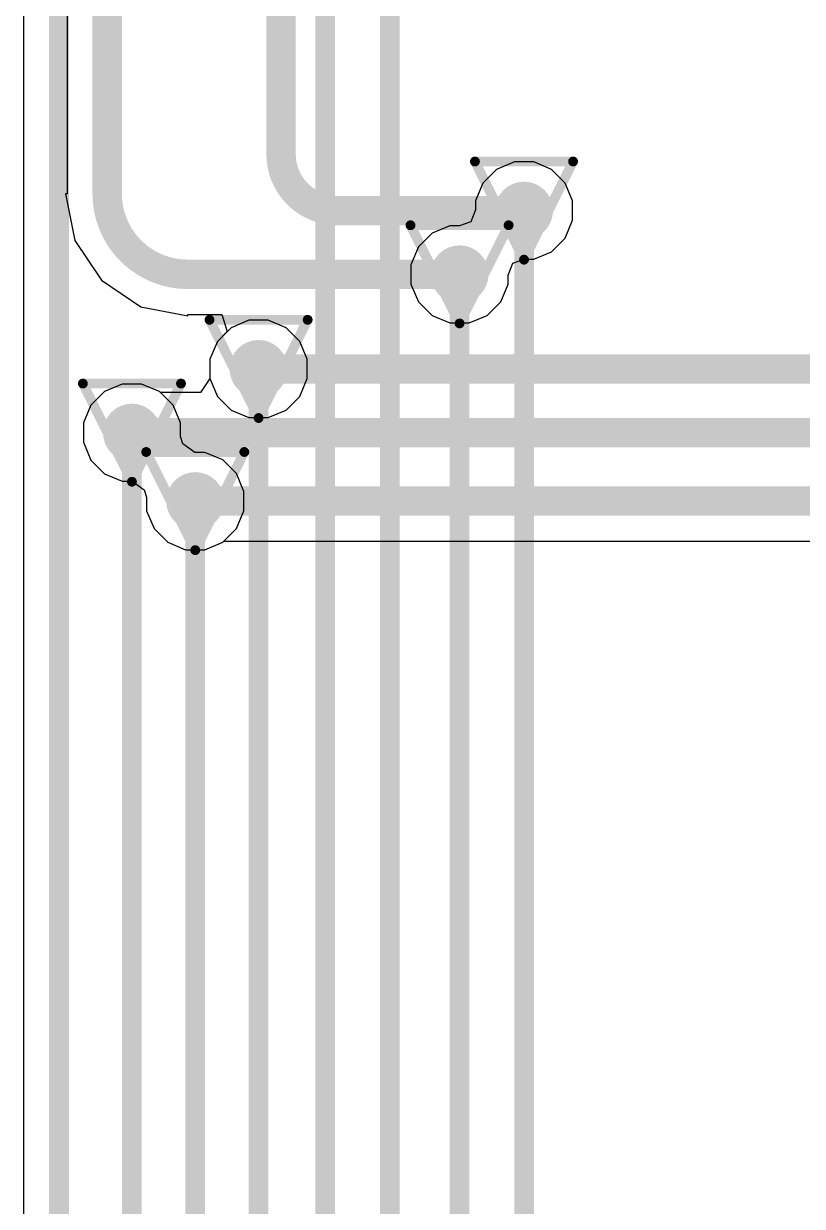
# Model space of a CAD drawing. Header units: inches. Extents: x -6 to 283, y -12 to 154.
# Drawn here: x 20.26 to 24.29, y 10.67 to 16.79 of the extents above; entities that cross this region are included whole.
import ezdxf

# ---------------------------------------------------------------- set-up
doc = ezdxf.new("R2010")
doc.units = ezdxf.units.IN
for name, color, linetype in [('Drill Drawing', 1, 'Continuous'), ('GND-1', 16, 'Continuous'), ('Signal L1', 76, 'Continuous'), ('Top Layer', 1, 'Continuous'), ('Via Holes', 16, 'Continuous')]:
    doc.layers.add(name, color=color, linetype=linetype)

msp = doc.modelspace()

# ---------------------------------------------------------------- hatches: boundary and pattern name
at = {"layer": 'GND-1'}
h = msp.add_hatch(color=16, dxfattribs=at)
edge = h.paths.add_edge_path()
edge.add_arc((22.8532, 15.8213), 0.15, 0, 360)
h = msp.add_hatch(color=16, dxfattribs=at)
edge = h.paths.add_edge_path()
edge.add_arc((22.5196, 15.4916), 0.15, 0, 360)
h = msp.add_hatch(color=16, dxfattribs=at)
edge = h.paths.add_edge_path()
edge.add_arc((21.4791, 15.0022), 0.15, 0, 360)
h = msp.add_hatch(color=16, dxfattribs=at)
edge = h.paths.add_edge_path()
edge.add_arc((20.8235, 14.6725), 0.15, 0, 360)
h = msp.add_hatch(color=16, dxfattribs=at)
edge = h.paths.add_edge_path()
edge.add_arc((21.1513, 14.3184), 0.15, 0, 360)
at = {"layer": 'Signal L1'}
h = msp.add_hatch(color=76, dxfattribs=at)
edge = h.paths.add_edge_path()
edge.add_arc((22.8532, 15.8213), 0.15, 0, 360)
h = msp.add_hatch(color=76, dxfattribs=at)
edge = h.paths.add_edge_path()
edge.add_arc((22.5196, 15.4916), 0.15, 0, 360)
h = msp.add_hatch(color=76, dxfattribs=at)
edge = h.paths.add_edge_path()
edge.add_arc((21.4791, 15.0022), 0.15, 0, 360)
h = msp.add_hatch(color=76, dxfattribs=at)
edge = h.paths.add_edge_path()
edge.add_arc((20.8235, 14.6725), 0.15, 0, 360)
h = msp.add_hatch(color=76, dxfattribs=at)
edge = h.paths.add_edge_path()
edge.add_arc((21.1513, 14.3184), 0.15, 0, 360)
at = {"layer": 'Top Layer'}
h = msp.add_hatch(color=1, dxfattribs=at)
edge = h.paths.add_edge_path()
edge.add_arc((22.8532, 15.8213), 0.15, 0, 360)
h = msp.add_hatch(color=1, dxfattribs=at)
edge = h.paths.add_edge_path()
edge.add_arc((22.5196, 15.4916), 0.15, 0, 360)
h = msp.add_hatch(color=1, dxfattribs=at)
edge = h.paths.add_edge_path()
edge.add_arc((21.4791, 15.0022), 0.15, 0, 360)
h = msp.add_hatch(color=1, dxfattribs=at)
edge = h.paths.add_edge_path()
edge.add_arc((20.8235, 14.6725), 0.15, 0, 360)
h = msp.add_hatch(color=1, dxfattribs=at)
edge = h.paths.add_edge_path()
edge.add_arc((21.1513, 14.3184), 0.15, 0, 360)
at = {"layer": 'Via Holes'}
h = msp.add_hatch(color=7, dxfattribs=at)
edge = h.paths.add_edge_path()
edge.add_arc((22.8532, 15.8213), 0.075, 0, 360)
h = msp.add_hatch(color=7, dxfattribs=at)
edge = h.paths.add_edge_path()
edge.add_arc((22.5196, 15.4916), 0.075, 0, 360)
h = msp.add_hatch(color=7, dxfattribs=at)
edge = h.paths.add_edge_path()
edge.add_arc((21.4791, 15.0022), 0.075, 0, 360)
h = msp.add_hatch(color=7, dxfattribs=at)
edge = h.paths.add_edge_path()
edge.add_arc((20.8235, 14.6725), 0.075, 0, 360)
h = msp.add_hatch(color=7, dxfattribs=at)
edge = h.paths.add_edge_path()
edge.add_arc((21.1513, 14.3184), 0.075, 0, 360)

# ---------------------------------------------------------------- linework, layer by layer
at = {"layer": 'Drill Drawing'}
for points in [[(22.5992, 16.0753, 0.0508, 0.0508, 0), (23.1072, 16.0753, 0.0508, 0.0508, 0)], [(22.5992, 16.0753, 0.0508, 0.0508, 0), (22.8532, 15.5673, 0.0508, 0.0508, 0)], [(22.8532, 15.5673, 0.0508, 0.0508, 0), (23.1072, 16.0753, 0.0508, 0.0508, 0)], [(22.2656, 15.7456, 0.0508, 0.0508, 0), (22.7736, 15.7456, 0.0508, 0.0508, 0)], [(22.2656, 15.7456, 0.0508, 0.0508, 0), (22.5196, 15.2376, 0.0508, 0.0508, 0)], [(22.5196, 15.2376, 0.0508, 0.0508, 0), (22.7736, 15.7456, 0.0508, 0.0508, 0)], [(21.2251, 15.2562, 0.0508, 0.0508, 0), (21.7331, 15.2562, 0.0508, 0.0508, 0)], [(21.2251, 15.2562, 0.0508, 0.0508, 0), (21.4791, 14.7482, 0.0508, 0.0508, 0)], [(21.4791, 14.7482, 0.0508, 0.0508, 0), (21.7331, 15.2562, 0.0508, 0.0508, 0)], [(20.5695, 14.9265, 0.0508, 0.0508, 0), (21.0775, 14.9265, 0.0508, 0.0508, 0)], [(20.5695, 14.9265, 0.0508, 0.0508, 0), (20.8235, 14.4185, 0.0508, 0.0508, 0)], [(20.8235, 14.4185, 0.0508, 0.0508, 0), (21.0775, 14.9265, 0.0508, 0.0508, 0)], [(20.8973, 14.5724, 0.0508, 0.0508, 0), (21.4053, 14.5724, 0.0508, 0.0508, 0)], [(20.8973, 14.5724, 0.0508, 0.0508, 0), (21.1513, 14.0644, 0.0508, 0.0508, 0)], [(21.1513, 14.0644, 0.0508, 0.0508, 0), (21.4053, 14.5724, 0.0508, 0.0508, 0)]]:
    msp.add_lwpolyline(points, format="xyseb", dxfattribs=at)
for points in [[(22.5865, 16.0753, 0.0254, 0.0254, 1), (22.6119, 16.0753, 0.0254, 0.0254, 1)], [(22.5865, 16.0753, 0.0254, 0.0254, 1), (22.6119, 16.0753, 0.0254, 0.0254, 1)], [(23.0945, 16.0753, 0.0254, 0.0254, 1), (23.1199, 16.0753, 0.0254, 0.0254, 1)], [(23.0945, 16.0753, 0.0254, 0.0254, 1), (23.1199, 16.0753, 0.0254, 0.0254, 1)], [(22.2529, 15.7456, 0.0254, 0.0254, 1), (22.2783, 15.7456, 0.0254, 0.0254, 1)], [(22.2529, 15.7456, 0.0254, 0.0254, 1), (22.2783, 15.7456, 0.0254, 0.0254, 1)], [(22.7609, 15.7456, 0.0254, 0.0254, 1), (22.7863, 15.7456, 0.0254, 0.0254, 1)], [(22.7609, 15.7456, 0.0254, 0.0254, 1), (22.7863, 15.7456, 0.0254, 0.0254, 1)], [(22.8405, 15.5673, 0.0254, 0.0254, 1), (22.8659, 15.5673, 0.0254, 0.0254, 1)], [(22.8405, 15.5673, 0.0254, 0.0254, 1), (22.8659, 15.5673, 0.0254, 0.0254, 1)], [(21.2124, 15.2562, 0.0254, 0.0254, 1), (21.2378, 15.2562, 0.0254, 0.0254, 1)], [(21.2124, 15.2562, 0.0254, 0.0254, 1), (21.2378, 15.2562, 0.0254, 0.0254, 1)], [(21.7204, 15.2562, 0.0254, 0.0254, 1), (21.7458, 15.2562, 0.0254, 0.0254, 1)], [(21.7204, 15.2562, 0.0254, 0.0254, 1), (21.7458, 15.2562, 0.0254, 0.0254, 1)], [(22.5069, 15.2376, 0.0254, 0.0254, 1), (22.5323, 15.2376, 0.0254, 0.0254, 1)], [(22.5069, 15.2376, 0.0254, 0.0254, 1), (22.5323, 15.2376, 0.0254, 0.0254, 1)], [(20.5568, 14.9265, 0.0254, 0.0254, 1), (20.5822, 14.9265, 0.0254, 0.0254, 1)], [(20.5568, 14.9265, 0.0254, 0.0254, 1), (20.5822, 14.9265, 0.0254, 0.0254, 1)], [(21.0648, 14.9265, 0.0254, 0.0254, 1), (21.0902, 14.9265, 0.0254, 0.0254, 1)], [(21.0648, 14.9265, 0.0254, 0.0254, 1), (21.0902, 14.9265, 0.0254, 0.0254, 1)], [(21.4664, 14.7482, 0.0254, 0.0254, 1), (21.4918, 14.7482, 0.0254, 0.0254, 1)], [(21.4664, 14.7482, 0.0254, 0.0254, 1), (21.4918, 14.7482, 0.0254, 0.0254, 1)], [(20.8846, 14.5724, 0.0254, 0.0254, 1), (20.91, 14.5724, 0.0254, 0.0254, 1)], [(20.8846, 14.5724, 0.0254, 0.0254, 1), (20.91, 14.5724, 0.0254, 0.0254, 1)], [(21.3926, 14.5724, 0.0254, 0.0254, 1), (21.418, 14.5724, 0.0254, 0.0254, 1)], [(21.3926, 14.5724, 0.0254, 0.0254, 1), (21.418, 14.5724, 0.0254, 0.0254, 1)], [(20.8108, 14.4185, 0.0254, 0.0254, 1), (20.8362, 14.4185, 0.0254, 0.0254, 1)], [(20.8108, 14.4185, 0.0254, 0.0254, 1), (20.8362, 14.4185, 0.0254, 0.0254, 1)], [(21.1386, 14.0644, 0.0254, 0.0254, 1), (21.164, 14.0644, 0.0254, 0.0254, 1)], [(21.1386, 14.0644, 0.0254, 0.0254, 1), (21.164, 14.0644, 0.0254, 0.0254, 1)]]:
    msp.add_lwpolyline(points, format="xyseb", close=True, dxfattribs=at)
at = {"layer": 'GND-1'}
for p, q in [((22.7107, 16.0346), (22.6399, 15.9638)), ((22.8032, 16.0729), (22.7107, 16.0346)), ((22.9033, 16.0729), (22.8032, 16.0729)), ((22.9958, 16.0346), (22.9033, 16.0729)), ((23.0665, 15.9638), (22.9958, 16.0346)), ((22.6399, 15.9638), (22.6016, 15.8713)), ((23.1048, 15.8713), (23.0665, 15.9638)), ((22.6016, 15.8713), (22.6016, 15.8253)), ((23.1048, 15.7712), (23.1048, 15.8713)), ((22.6016, 15.8253), (22.5773, 15.7629)), ((22.4695, 15.7432), (22.3771, 15.7049)), ((22.5195, 15.7432), (22.4695, 15.7432)), ((22.5773, 15.7629), (22.5195, 15.7432)), ((23.0665, 15.6788), (23.1048, 15.7712)), ((22.3771, 15.7049), (22.3063, 15.6341)), ((22.9958, 15.608), (23.0665, 15.6788)), ((22.3063, 15.6341), (22.268, 15.5416)), ((22.9033, 15.5697), (22.9958, 15.608)), ((22.7712, 15.4875), (22.7955, 15.5499)), ((22.7955, 15.5499), (22.8533, 15.5697)), ((22.8533, 15.5697), (22.9033, 15.5697)), ((22.268, 15.5416), (22.268, 15.4415)), ((22.7712, 15.4415), (22.7712, 15.4875)), ((22.268, 15.4415), (22.3063, 15.349)), ((22.7329, 15.349), (22.7712, 15.4415)), ((22.3063, 15.349), (22.3771, 15.2783)), ((22.6621, 15.2783), (22.7329, 15.349)), ((21.429, 15.2538), (21.3366, 15.2155)), ((21.5291, 15.2538), (21.429, 15.2538)), ((21.6216, 15.2155), (21.5291, 15.2538)), ((22.3771, 15.2783), (22.4695, 15.24)), ((22.4695, 15.24), (22.5696, 15.24)), ((22.5696, 15.24), (22.6621, 15.2783)), ((21.3366, 15.2155), (21.2658, 15.1447)), ((21.6924, 15.1447), (21.6216, 15.2155)), ((21.2658, 15.1447), (21.2275, 15.0523)), ((21.7307, 15.0523), (21.6924, 15.1447)), ((21.2275, 15.0523), (21.2275, 14.9522)), ((21.7307, 14.9522), (21.7307, 15.0523)), ((21.2275, 14.9522), (21.2658, 14.8597)), ((21.6924, 14.8597), (21.7307, 14.9522)), ((20.681, 14.8858), (20.6102, 14.815)), ((20.7734, 14.9241), (20.681, 14.8858)), ((20.8735, 14.9241), (20.7734, 14.9241)), ((20.966, 14.8858), (20.8735, 14.9241)), ((21.0368, 14.815), (20.966, 14.8858)), ((20.6102, 14.815), (20.5719, 14.7226)), ((21.0751, 14.7226), (21.0368, 14.815)), ((21.2658, 14.8597), (21.3366, 14.7889)), ((21.6216, 14.7889), (21.6924, 14.8597)), ((21.3366, 14.7889), (21.429, 14.7506)), ((21.429, 14.7506), (21.5291, 14.7506)), ((21.5291, 14.7506), (21.6216, 14.7889)), ((20.5719, 14.7226), (20.5719, 14.6225)), ((21.0751, 14.6522), (21.0751, 14.7226)), ((21.0873, 14.6139), (21.0751, 14.6522)), ((20.5719, 14.6225), (20.6102, 14.53)), ((21.1496, 14.57), (21.0873, 14.6139)), ((21.2013, 14.57), (21.1496, 14.57)), ((21.2938, 14.5317), (21.2013, 14.57)), ((20.6102, 14.53), (20.681, 14.4592)), ((21.3646, 14.461), (21.2938, 14.5317)), ((20.681, 14.4592), (20.7734, 14.4209)), ((21.4029, 14.3685), (21.3646, 14.461)), ((20.7734, 14.4209), (20.8252, 14.4209)), ((20.8252, 14.4209), (20.8875, 14.3771)), ((20.8875, 14.3771), (20.8997, 14.3388)), ((20.8997, 14.3388), (20.8997, 14.2684)), ((21.4029, 14.2684), (21.4029, 14.3685)), ((20.8997, 14.2684), (20.938, 14.1759)), ((21.3646, 14.1759), (21.4029, 14.2684)), ((20.938, 14.1759), (21.0088, 14.1052)), ((21.2938, 14.1052), (21.3646, 14.1759)), ((21.0088, 14.1052), (21.1012, 14.0669)), ((21.2013, 14.0669), (21.2938, 14.1052)), ((21.1012, 14.0669), (21.2013, 14.0669))]:
    msp.add_line(p, q, dxfattribs=at)
at = {"layer": 'Signal L1'}
msp.add_line((20.2629, 17.4846), (20.2629, 7.2926), dxfattribs=at)
for points in [[(20.4454, 7.2926, 0.1041, 0.1041, 0), (20.4454, 17.4846, 0.1041, 0.1041, 0)], [(21.8239, 3.6786, 0.1016, 0.1016, 0), (21.8239, 17.3246, 0.1016, 0.1016, 0)], [(22.1587, 3.8173, 0.1016, 0.1016, 0), (22.1587, 17.3246, 0.1016, 0.1016, 0)], [(22.8532, 4.105, 0.1016, 0.1016, 0), (22.8532, 15.8213, 0.1016, 0.1016, 0)], [(22.5196, 3.9668, 0.1016, 0.1016, 0), (22.5196, 15.4916, 0.1016, 0.1016, 0)], [(21.4791, 3.5358, 0.1016, 0.1016, 0), (21.4791, 15.0022, 0.1016, 0.1016, 0)], [(20.8235, 3.2642, 0.1016, 0.1016, 0), (20.8235, 14.6725, 0.1016, 0.1016, 0)], [(21.1513, 3.4, 0.1016, 0.1016, 0), (21.1513, 14.3184, 0.1016, 0.1016, 0)]]:
    msp.add_lwpolyline(points, format="xyseb", dxfattribs=at)
for points in [[(22.8278, 15.8213, 0.0508, 0.0508, 1), (22.8786, 15.8213, 0.0508, 0.0508, 1)], [(22.4942, 15.4916, 0.0508, 0.0508, 1), (22.545, 15.4916, 0.0508, 0.0508, 1)], [(21.4537, 15.0022, 0.0508, 0.0508, 1), (21.5045, 15.0022, 0.0508, 0.0508, 1)], [(20.7981, 14.6725, 0.0508, 0.0508, 1), (20.8489, 14.6725, 0.0508, 0.0508, 1)], [(21.1259, 14.3184, 0.0508, 0.0508, 1), (21.1767, 14.3184, 0.0508, 0.0508, 1)]]:
    msp.add_lwpolyline(points, format="xyseb", close=True, dxfattribs=at)
at = {"layer": 'Top Layer'}
for p, q in [((20.4883, 17.9763), (20.4883, 15.9081)), ((20.4883, 15.9081), (20.4801, 15.9081)), ((20.4801, 15.9081), (20.5282, 15.6663)), ((20.5282, 15.6663), (20.6652, 15.4613)), ((20.6652, 15.4613), (20.8702, 15.3243)), ((20.8702, 15.3243), (21.112, 15.2762)), ((21.112, 15.2762), (21.112, 15.2844)), ((21.112, 15.2844), (21.2882, 15.2844)), ((21.2882, 15.2844), (21.3165, 15.1955)), ((21.3165, 15.1955), (21.2658, 15.1447)), ((21.2658, 15.1447), (21.2275, 15.0523)), ((21.2275, 15.0523), (21.2275, 14.9522)), ((21.2275, 14.9522), (21.179, 14.8797)), ((20.681, 14.8858), (20.6102, 14.815)), ((20.7734, 14.9241), (20.681, 14.8858)), ((20.8735, 14.9241), (20.7734, 14.9241)), ((20.966, 14.8858), (20.8735, 14.9241)), ((20.9721, 14.8797), (20.966, 14.8858)), ((21.179, 14.8797), (20.9721, 14.8797)), ((20.6102, 14.815), (20.5719, 14.7226)), ((20.5719, 14.7226), (20.5719, 14.6225)), ((20.5719, 14.6225), (20.6102, 14.53)), ((20.6102, 14.53), (20.681, 14.4592)), ((20.681, 14.4592), (20.7734, 14.4209)), ((20.7734, 14.4209), (20.8252, 14.4209)), ((20.8252, 14.4209), (20.8875, 14.3771)), ((20.8875, 14.3771), (20.8997, 14.3388)), ((20.8997, 14.3388), (20.8997, 14.2684)), ((20.8997, 14.2684), (20.938, 14.1759)), ((20.938, 14.1759), (21.0088, 14.1052)), ((21.0088, 14.1052), (21.1012, 14.0669)), ((21.2013, 14.0669), (21.2938, 14.1052)), ((21.2938, 14.1052), (21.2999, 14.1113)), ((21.2999, 14.1113), (28.5911, 14.1113)), ((21.1012, 14.0669), (21.2013, 14.0669))]:
    msp.add_line(p, q, dxfattribs=at)
for points in [[(20.6954, 15.9081, 0.1524, 0.1524, 0), (20.6954, 19.4851, 0.1524, 0.1524, 0)], [(21.5954, 16.1137, 0.1524, 0.1524, 0), (21.5954, 19.4851, 0.1524, 0.1524, 0)], [(21.8879, 15.8213, 0.1524, 0.1524, -0.414214), (21.5954, 16.1137, 0.1524, 0.1524, 0)], [(21.112, 15.4916, 0.1524, 0.1524, -0.414214), (20.6954, 15.9081, 0.1524, 0.1524, 0)], [(21.8879, 15.8213, 0.1524, 0.1524, 0), (22.8532, 15.8213, 0.1524, 0.1524, 0)], [(21.112, 15.4916, 0.1524, 0.1524, 0), (22.5196, 15.4916, 0.1524, 0.1524, 0)], [(21.4791, 15.0022, 0.1524, 0.1524, 0), (26.6908, 15.0022, 0.1524, 0.1524, 0)], [(20.8235, 14.6725, 0.1524, 0.1524, 0), (27.6695, 14.6725, 0.1524, 0.1524, 0)], [(21.1513, 14.3184, 0.1524, 0.1524, 0), (28.5911, 14.3184, 0.1524, 0.1524, 0)]]:
    msp.add_lwpolyline(points, format="xyseb", dxfattribs=at)
for points in [[(21.5573, 16.1137, 0.0762, 0.0762, 1), (21.6335, 16.1137, 0.0762, 0.0762, 1)], [(21.5573, 16.1137, 0.0762, 0.0762, 1), (21.6335, 16.1137, 0.0762, 0.0762, 1)], [(20.6573, 15.9081, 0.0762, 0.0762, 1), (20.7335, 15.9081, 0.0762, 0.0762, 1)], [(20.6573, 15.9081, 0.0762, 0.0762, 1), (20.7335, 15.9081, 0.0762, 0.0762, 1)], [(21.8498, 15.8213, 0.0762, 0.0762, 1), (21.926, 15.8213, 0.0762, 0.0762, 1)], [(21.8498, 15.8213, 0.0762, 0.0762, 1), (21.926, 15.8213, 0.0762, 0.0762, 1)], [(22.8151, 15.8213, 0.0762, 0.0762, 1), (22.8913, 15.8213, 0.0762, 0.0762, 1)], [(21.0739, 15.4916, 0.0762, 0.0762, 1), (21.1501, 15.4916, 0.0762, 0.0762, 1)], [(21.0739, 15.4916, 0.0762, 0.0762, 1), (21.1501, 15.4916, 0.0762, 0.0762, 1)], [(22.4815, 15.4916, 0.0762, 0.0762, 1), (22.5577, 15.4916, 0.0762, 0.0762, 1)], [(21.441, 15.0022, 0.0762, 0.0762, 1), (21.5172, 15.0022, 0.0762, 0.0762, 1)], [(20.7854, 14.6725, 0.0762, 0.0762, 1), (20.8616, 14.6725, 0.0762, 0.0762, 1)], [(21.1132, 14.3184, 0.0762, 0.0762, 1), (21.1894, 14.3184, 0.0762, 0.0762, 1)]]:
    msp.add_lwpolyline(points, format="xyseb", close=True, dxfattribs=at)

doc.saveas('drawing.dxf')
